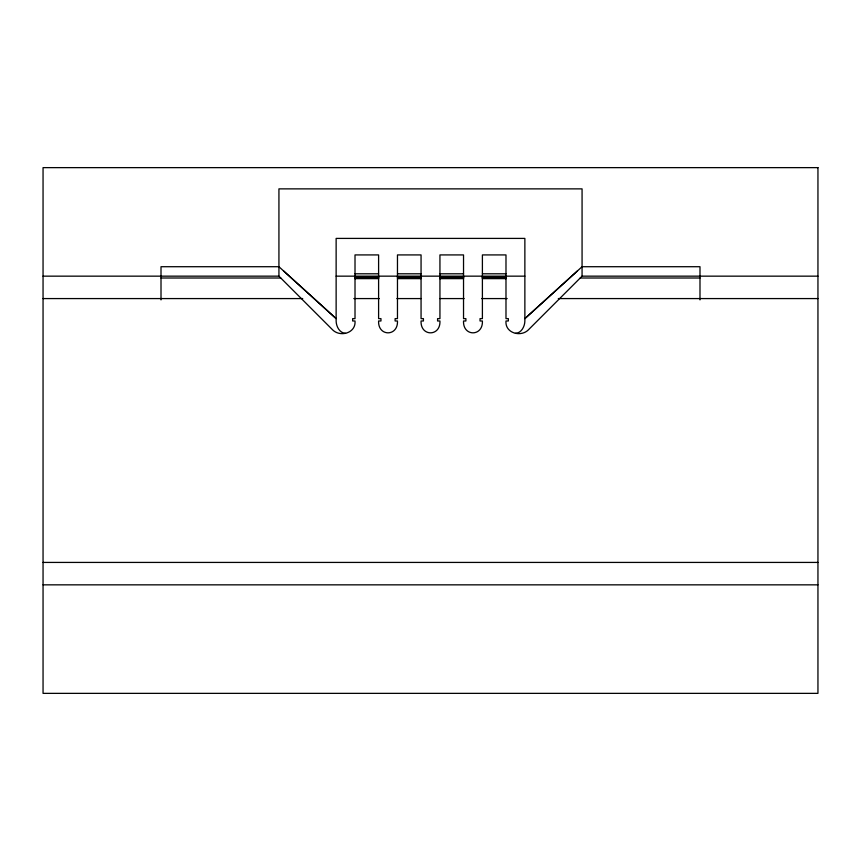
<?xml version="1.0" encoding="UTF-8"?>
<svg xmlns="http://www.w3.org/2000/svg" width="861" height="861" viewBox="0 0 861 861"><rect width="100%" height="100%" fill="white"/><g stroke="black" fill="none" stroke-linecap="round" stroke-linejoin="round"><path stroke-width="1.29" d="M408.814 277.016C409.405 279.707 409.233 275.445 409.836 277.231M451.142 277.436C452.811 275.326 452.154 279.814 451.035 277.49M366.14 277.156C367.55 279.793 367.486 275.133 366.302 277.081M408.771 277.081L409.007 277.931M451.164 277.231L452.208 277.048M367.324 277.672L367.206 276.951M494.741 277.855C494.871 274.874 492.46 278.706 494.591 277.834M817.95 276.155L582.068 276.155L528.202 330.032C520.614 337.383 504.869 333.089 505.988 320.981L508.345 320.981L508.345 318.624L505.988 318.624L505.988 254.921L482.397 254.921L482.397 318.624L480.04 318.624L480.04 320.981L482.397 320.981C483.172 336.769 462.755 336.769 463.53 320.981L465.887 320.981L465.887 318.624L463.53 318.624L463.53 254.921L439.939 254.921L439.939 318.624L437.582 318.624L437.582 320.981L439.939 320.981C440.714 336.769 420.286 336.769 421.061 320.981L423.418 320.981L423.418 318.624L421.061 318.624L421.061 254.921L397.47 254.921L397.47 318.624L395.113 318.624L395.113 320.981L397.47 320.981C398.245 336.769 377.828 336.769 378.603 320.981L380.96 320.981L380.96 318.624L378.603 318.624L378.603 254.921L355.012 254.921L355.012 318.624L352.655 318.624L352.655 320.981L355.012 320.981C356.131 333.089 340.386 337.383 332.798 330.032L278.932 276.155L43.05 276.155M493.794 276.951L493.697 277.705M452.068 277.888L452.251 277.113M515.427 333.368C521.454 333.056 524.812 326.394 524.866 320.981L524.866 238.411L336.134 238.411L336.134 320.981C336.188 326.394 339.546 333.056 345.573 333.368M283.484 270.86L336.134 318.624L278.932 266.716L161.007 266.716L161.007 299.886M577.516 270.86L524.866 318.624L582.068 266.716L699.993 266.716L699.993 299.886M355.012 273.798L378.603 273.798M397.47 273.798L421.061 273.798M439.939 273.798L463.53 273.798M482.397 273.798L505.988 273.798M336.134 276.155L524.866 276.155M355.012 277.22L378.603 277.339L355.012 277.457M355.012 277.576L378.603 277.576M397.47 277.576L421.061 277.576M439.939 277.576L463.53 277.576M482.397 277.576L505.988 277.576M161.007 278.006L280.783 278.006M580.217 278.006L699.993 278.006M355.012 278.63L378.603 278.63M397.47 278.63L421.061 278.63M439.939 278.63L463.53 278.63L463.412 276.155M482.397 278.63L505.988 278.63M43.05 298.573L302.695 298.573M353.817 298.573L379.378 298.573M396.867 298.573L421.083 298.573M439.917 298.573L464.133 298.573M481.622 298.573L507.183 298.573M558.305 298.573L817.95 298.573M43.05 562.427L817.95 562.427M43.05 584.845L817.95 584.845M582.068 276.155L582.068 188.871L278.932 188.871L278.932 276.155M505.87 276.155L505.87 278.63M482.515 276.155L482.515 278.63M440.057 276.155L440.057 278.63M378.485 276.155L378.485 278.63M355.13 276.155L355.13 278.63M817.95 167.637L43.05 167.637L43.05 693.363L817.95 693.363L817.95 167.637M421.061 277.339L397.47 277.339L421.061 277.457M463.53 277.339L439.939 277.339L463.53 277.457M505.988 277.339L482.397 277.339L505.988 277.457"/></g></svg>
